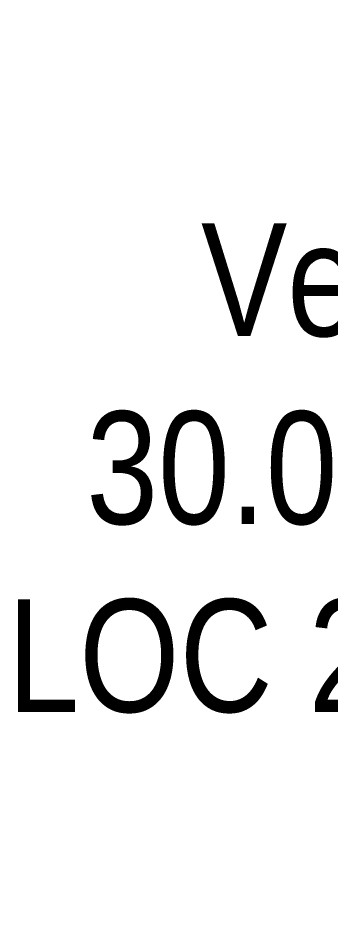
# Model space of a CAD drawing. Extents: x 471563 to 508050, y 6028961 to 6050146.
# Drawn here: x 479398.1 to 479425.9, y 6044495.9 to 6044575.9 of the extents above; entities that cross this region are included whole.
import ezdxf

# ---------------------------------------------------------------- set-up
doc = ezdxf.new("R2010")
doc.units = 0
doc.header["$LTSCALE"] = 5
doc.header["$PDSIZE"] = 0.5
doc.layers.get('Defpoints').update_dxf_attribs({"color": 9})
doc.layers.add('C-AR-T', color=13, linetype='Continuous', lineweight=9)
doc.styles.add('80CG', font='ARIALN.TTF', dxfattribs={"height": 10})
doc.dimstyles.new('Compass 5 000', dxfattribs={"dimscale": 5, "dimtxt": 9, "dimasz": 2, "dimexe": 0.2, "dimexo": 0.0625, "dimgap": 0.5, "dimtad": 0, "dimtih": 1, "dimtoh": 1, "dimzin": 0, "dimdsep": 46, "dimtxsty": '80CG', "dimcen": 0.1, "dimse1": 1, "dimse2": 1, "dimclrd": 256, "dimclrt": 256, "dimaunit": 1, "dimadec": 4, "dimazin": 0, "dimtfac": 0.06, "dimtofl": 0, "dimtmove": 0, "dimatfit": 1, "dimfxl": 0.2, "dimtolj": 1, "dimtzin": 0, "dimlwd": -1, "dimarcsym": 0})

# ---------------------------------------------------------------- blocks, each defined once
blk = doc.blocks.new('*D124')
at = {"layer": 'C-AR-T', "transparency": 16777216}
for p, q in [((479498.796, 6044535.712), (479463.976, 6044535.906)), ((479548.779, 6044535.434), (479558.779, 6044535.378))]:
    blk.add_line(p, q, dxfattribs=at)
for points in [[(479498.805, 6044537.379), (479498.787, 6044534.046), (479508.796, 6044535.657)], [(479548.789, 6044537.1), (479548.77, 6044533.767), (479538.78, 6044535.489)]]:
    blk.add_solid(points, dxfattribs=at)
at = {"layer": 'Defpoints', "color": 0, "transparency": 16777216}
for p in [(479508.796, 6044535.657), (479508.766, 6044530.223), (479538.749, 6044530.055)]:
    blk.add_point(p, dxfattribs=at)
at = {"layer": 'C-AR-T', "transparency": 16777216, "insert": (479429.661, 6044535.906), "char_height": 10, "attachment_point": 5, "style": '80CG'}
blk.add_mtext('\\A1;Veren\\P30.00 A/R\\PLOC 220689', dxfattribs=at)

msp = doc.modelspace()

# ---------------------------------------------------------------- dimensions: what is measured, and where the dimension line sits
at = {"layer": 'C-AR-T'}
dim = msp.add_linear_dim(base=(479508.796, 6044535.657), p1=(479538.749, 6044530.055), p2=(479508.766, 6044530.223), angle=179.68073, text='Veren\\P30.00 A/R\\PLOC 220689', dimstyle='Compass 5 000', dxfattribs=at)
dim.commit()
dim.dimension.update_dxf_attribs({"geometry": '*D124', "text_midpoint": (479429.661, 6044535.906), "dimtype": 161})

doc.saveas('drawing.dxf')
